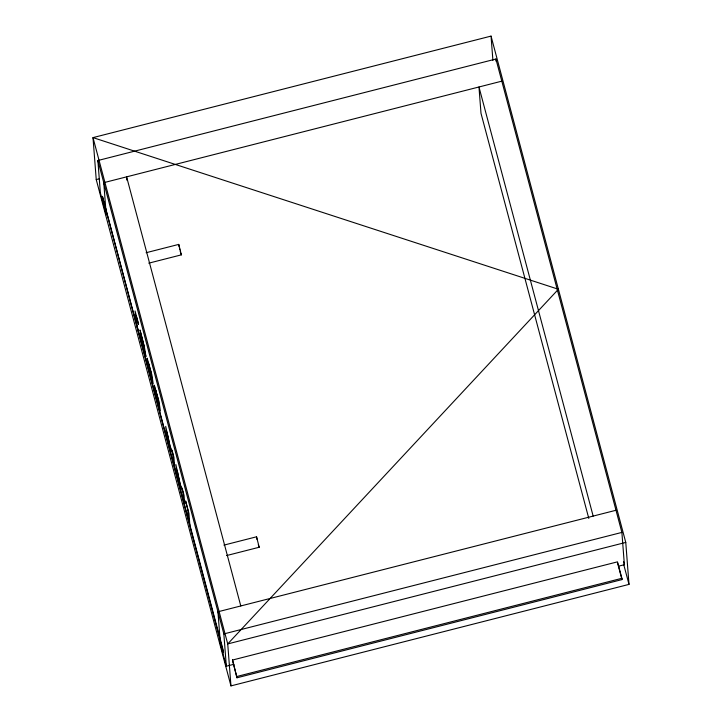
<?xml version="1.0" encoding="UTF-8"?>
<svg xmlns="http://www.w3.org/2000/svg" width="722" height="722" viewBox="0 0 722 722"><rect width="100%" height="100%" fill="white"/><g stroke="black" fill="none" stroke-linecap="round" stroke-linejoin="round"><path stroke-width="1.08" d="M146.115 252.718L178.74 244.397L179.182 246.96M148.768 263.169L181.393 254.848L178.74 244.397M223.919 545.119L256.545 536.798L256.987 539.352M226.573 555.57L259.198 547.249L256.545 536.798M491.041 36.1L93.003 137.613L96.234 179.588L230.959 685.9L628.997 584.387L625.766 542.412L491.041 36.1L492.909 60.404M501.808 81.162L103.769 182.675L106.251 214.966L100.358 192.819L97.876 160.528L495.915 59.014L621.886 532.412L624.377 564.703L618.916 566.093M96.234 179.588L99.501 178.758M615.992 510.264L217.954 611.778L220.436 644.069L226.329 666.216L233.964 664.267M226.329 666.216L223.847 633.925L621.886 532.412M625.766 542.412L227.728 643.925L230.959 685.9M232.511 660.034L617.5 561.842L621.877 578.304L621.976 579.595L236.987 677.778L232.511 660.034L236.987 677.778M236.888 676.487L621.877 578.304M181.393 254.848L180.825 253.278M259.198 547.249L258.891 546.518M258.314 544.578L258.629 545.67M180.166 250.913L180.509 252.186M623.528 561.536L624.377 564.703M623.781 564.784L628.997 584.387M617.599 563.142L621.976 579.595M593.159 516.086L478.975 86.992L480.996 113.3L588.8 518.441M126.612 176.854L240.787 605.948M97.876 160.528L223.847 633.925M179.48 248.215L179.814 249.559M495.915 59.014L496.086 61.244M189.832 524.804L188.965 513.504L185.617 500.942L187.9 510.111L188.641 519.75L186.429 511.42L186.493 512.25M139.283 334.837L137 325.676L136.259 316.037L138.48 324.368L138.416 323.537L135.068 310.974L135.944 322.283M126.693 177.946L126.864 180.139M144.671 351.578C134.689 315.857 142.162 346.271 145.979 356.569C144.265 346.578 145.357 350.143 139.987 329.981L144.003 345.847L144.174 347.147L141.918 339.448L144.671 351.578M147.153 358.302L148.579 367.859L153.208 383.914L151.782 374.384L147.153 358.302M154.337 385.304L155.762 394.853L160.392 410.917L158.966 401.378L154.337 385.304M148.434 363.04L149.21 369.61L151.918 379.167L151.124 372.516L148.434 363.04M155.618 390.042L156.394 396.604L159.102 406.17L158.317 399.519L155.618 390.042M558.404 289.26L227.728 643.925L93.003 137.613L558.404 289.26M172.143 450.573L170.202 446.71L165.708 426.395L166.376 435.032L167.567 439.499L166.99 432.054L170.627 449.319L172.729 453.624L173.298 461.069L174.571 465.852L173.912 457.216L172.143 450.573M182.287 488.677L180.347 484.814L175.852 464.508L176.511 473.145L177.702 477.612L177.134 470.166L180.771 487.431L182.874 491.736L183.442 499.173L184.715 503.956L184.047 495.319L182.287 488.677M223.342 650.748L102.425 196.339L223.504 652.85L223.342 650.748"/></g></svg>
